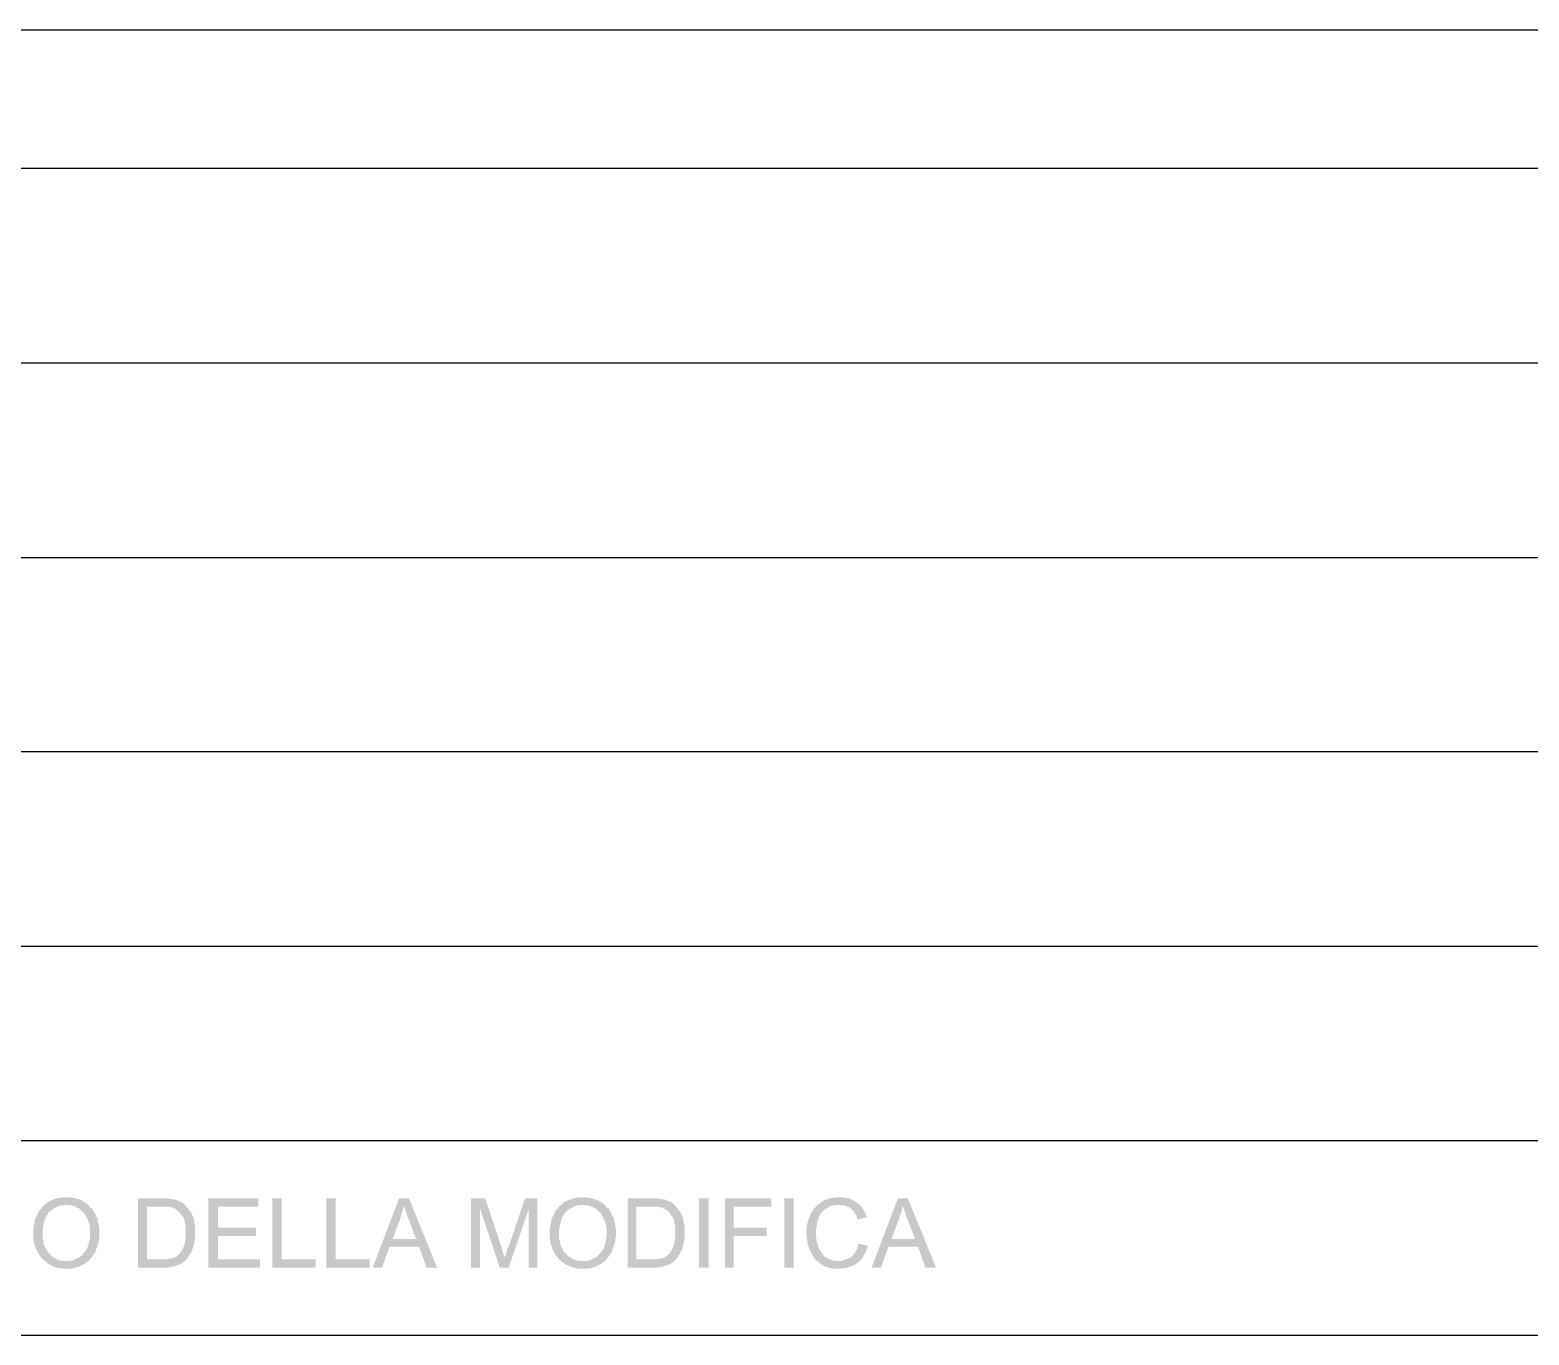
# Model space of a CAD drawing. Header units: millimetres. Extents: x -35.3 to 0.3, y 0.4 to 20.6.
# Drawn here: x -5.444 to -3.313, y 3.976 to 5.831 of the extents above; entities that cross this region are included whole.
import ezdxf

# ---------------------------------------------------------------- set-up
doc = ezdxf.new("R2010")
doc.units = ezdxf.units.MM
doc.layers.add('PDF _Geometria', color=7, linetype='Continuous')
doc.layers.add('PDF _Riempimenti solidi', color=7, linetype='Continuous')

msp = doc.modelspace()

# ---------------------------------------------------------------- hatches: boundary and pattern name
at = {"layer": 'PDF _Riempimenti solidi', "transparency": 33554559}
for points in [[(-5.4227, 4.1618), (-5.4243, 4.1602), (-5.426, 4.1585), (-5.4268, 4.1577), (-5.4285, 4.1552), (-5.4302, 4.1535), (-5.4318, 4.151), (-5.4327, 4.1493), (-5.4335, 4.1468), (-5.4352, 4.1443), (-5.436, 4.1427), (-5.4368, 4.1402), (-5.4377, 4.1368), (-5.4377, 4.1343), (-5.4385, 4.1318), (-5.4385, 4.1285), (-5.4393, 4.126), (-5.4393, 4.1135), (-5.4385, 4.111), (-5.4385, 4.1077), (-5.4368, 4.1027), (-5.4352, 4.0977), (-5.4335, 4.0952), (-5.4335, 4.0943), (-5.4318, 4.0918), (-5.431, 4.0902), (-5.4293, 4.0877), (-5.4277, 4.086), (-5.426, 4.0835), (-5.4235, 4.0818), (-5.4218, 4.0802), (-5.4193, 4.0785), (-5.4168, 4.0768), (-5.416, 4.076), (-5.4135, 4.0752), (-5.411, 4.0735), (-5.406, 4.0718), (-5.4035, 4.071), (-5.401, 4.071), (-5.3977, 4.0702), (-5.386, 4.0702), (-5.3835, 4.071), (-5.381, 4.071), (-5.376, 4.0727), (-5.3735, 4.0735), (-5.371, 4.0752), (-5.3685, 4.076), (-5.3677, 4.0768), (-5.3652, 4.0777), (-5.3635, 4.0793), (-5.361, 4.081), (-5.3952, 4.081), (-5.3977, 4.0818), (-5.401, 4.0818), (-5.4035, 4.0827), (-5.406, 4.0835), (-5.4077, 4.0852), (-5.4102, 4.086), (-5.4127, 4.0877), (-5.4143, 4.0893), (-5.416, 4.0918), (-5.4168, 4.0918), (-5.4185, 4.0943), (-5.4202, 4.096), (-5.421, 4.0985), (-5.4218, 4.1002), (-5.4235, 4.1027), (-5.4243, 4.1052), (-5.4243, 4.1077), (-5.4252, 4.111), (-5.426, 4.1135), (-5.426, 4.1252), (-5.4252, 4.1285), (-5.4252, 4.1318), (-5.4243, 4.1343), (-5.4235, 4.1368), (-5.4235, 4.1393), (-5.4218, 4.1418), (-5.421, 4.1443), (-5.4202, 4.146), (-5.4185, 4.1477), (-5.4177, 4.1502), (-5.416, 4.151), (-5.4143, 4.1527), (-5.4118, 4.1543), (-5.4102, 4.156), (-5.4077, 4.1568), (-5.4052, 4.1585), (-5.4027, 4.1593), (-5.4002, 4.1602), (-5.3977, 4.1602), (-5.3952, 4.161), (-5.3918, 4.161)], [(-5.3918, 4.1718), (-5.3985, 4.1718), (-5.401, 4.171), (-5.4035, 4.171), (-5.406, 4.1702), (-5.411, 4.1685), (-5.4135, 4.1677), (-5.416, 4.166), (-5.4185, 4.1652), (-5.4202, 4.1635), (-5.4227, 4.1618), (-5.3918, 4.161), (-5.3902, 4.161), (-5.3868, 4.1602), (-5.3843, 4.1602), (-5.3818, 4.1593), (-5.3793, 4.1585), (-5.3768, 4.1568), (-5.3743, 4.156), (-5.3727, 4.1543), (-5.371, 4.1527), (-5.3685, 4.151), (-5.3668, 4.1493), (-5.3652, 4.1468), (-5.3643, 4.1443), (-5.3627, 4.1418), (-5.3618, 4.1402), (-5.361, 4.1377), (-5.3602, 4.1352), (-5.3593, 4.1327), (-5.3593, 4.1293), (-5.3585, 4.1268), (-5.3585, 4.1152), (-5.3593, 4.1127), (-5.3593, 4.1102), (-5.3602, 4.1068), (-5.3618, 4.1018), (-5.3627, 4.0993), (-5.3635, 4.0977), (-5.3652, 4.0952), (-5.3685, 4.0918), (-5.3685, 4.091), (-5.3702, 4.0893), (-5.3727, 4.0877), (-5.3743, 4.086), (-5.3768, 4.0852), (-5.3793, 4.0835), (-5.3843, 4.0818), (-5.3868, 4.0818), (-5.3893, 4.081), (-5.3927, 4.081), (-5.361, 4.081), (-5.3593, 4.0827), (-5.3577, 4.0852), (-5.356, 4.0868), (-5.351, 4.0943), (-5.3502, 4.0968), (-5.3485, 4.1018), (-5.3468, 4.1068), (-5.346, 4.1093), (-5.346, 4.1127), (-5.3452, 4.1152), (-5.3452, 4.1268), (-5.346, 4.1293), (-5.346, 4.1318), (-5.3468, 4.1352), (-5.3477, 4.1377), (-5.3477, 4.1402), (-5.3485, 4.1427), (-5.3502, 4.1452), (-5.351, 4.1477), (-5.3543, 4.1527), (-5.3552, 4.1552), (-5.3577, 4.1568), (-5.3593, 4.1585), (-5.361, 4.161), (-5.3635, 4.1627), (-5.3652, 4.1643), (-5.3677, 4.1652), (-5.3685, 4.166), (-5.371, 4.1677), (-5.376, 4.1693), (-5.381, 4.171), (-5.3835, 4.171), (-5.3868, 4.1718), (-5.3893, 4.1718)], [(-5.2568, 4.1702), (-5.2902, 4.1702), (-5.2902, 4.0718), (-5.2468, 4.0718), (-5.2443, 4.0727), (-5.2418, 4.0727), (-5.2393, 4.0735), (-5.2368, 4.0743), (-5.2343, 4.0752), (-5.2318, 4.076), (-5.2293, 4.0768), (-5.2277, 4.0785), (-5.226, 4.0793), (-5.2243, 4.081), (-5.2218, 4.0827), (-5.2777, 4.0835), (-5.2777, 4.1585), (-5.2568, 4.1585), (-5.2227, 4.1602), (-5.2243, 4.1618), (-5.2268, 4.1635), (-5.2285, 4.1652), (-5.2335, 4.1668), (-5.236, 4.1685), (-5.2393, 4.1685), (-5.2402, 4.1693), (-5.2443, 4.1693), (-5.2468, 4.1702), (-5.2527, 4.1702)], [(-5.2227, 4.1602), (-5.2568, 4.1585), (-5.246, 4.1585), (-5.2435, 4.1577), (-5.2418, 4.1568), (-5.2402, 4.1568), (-5.2393, 4.156), (-5.2368, 4.1552), (-5.2352, 4.1535), (-5.2327, 4.1518), (-5.231, 4.1502), (-5.2277, 4.1452), (-5.226, 4.1435), (-5.2252, 4.1418), (-5.2243, 4.1393), (-5.2243, 4.1368), (-5.2235, 4.1343), (-5.2227, 4.131), (-5.2227, 4.1127), (-5.2235, 4.1102), (-5.2235, 4.1077), (-5.2252, 4.1027), (-5.2252, 4.1018), (-5.2268, 4.0993), (-5.2277, 4.0968), (-5.2293, 4.0943), (-5.231, 4.0918), (-5.2327, 4.0902), (-5.2335, 4.0893), (-5.2385, 4.086), (-5.241, 4.0852), (-5.2427, 4.0852), (-5.2443, 4.0843), (-5.2468, 4.0843), (-5.2502, 4.0835), (-5.2777, 4.0835), (-5.2218, 4.0827), (-5.2202, 4.0852), (-5.2185, 4.0877), (-5.2177, 4.0893), (-5.216, 4.091), (-5.2152, 4.0935), (-5.2135, 4.096), (-5.2127, 4.0985), (-5.2118, 4.1018), (-5.211, 4.1027), (-5.211, 4.1052), (-5.2102, 4.1077), (-5.2102, 4.1102), (-5.2093, 4.1127), (-5.2093, 4.1327), (-5.211, 4.1377), (-5.211, 4.1402), (-5.2127, 4.1452), (-5.2135, 4.1468), (-5.2143, 4.1493), (-5.216, 4.1518), (-5.2177, 4.1535), (-5.2193, 4.156), (-5.221, 4.1577)], [(-5.1193, 4.1702), (-5.1902, 4.1702), (-5.1902, 4.0718), (-5.1168, 4.0718), (-5.1168, 4.0835), (-5.1768, 4.0835), (-5.1768, 4.1168), (-5.1227, 4.1168), (-5.1227, 4.1285), (-5.1768, 4.1285), (-5.1768, 4.1585), (-5.1193, 4.1585)], [(-5.086, 4.1702), (-5.0993, 4.1702), (-5.0993, 4.0718), (-5.0377, 4.0718), (-5.0377, 4.0835), (-5.086, 4.0835)], [(-5.0093, 4.1702), (-5.0227, 4.1702), (-5.0227, 4.0718), (-4.961, 4.0718), (-4.961, 4.0835), (-5.0093, 4.0835)], [(-4.9052, 4.1702), (-4.9193, 4.1702), (-4.9568, 4.0718), (-4.9435, 4.0718), (-4.9327, 4.1018), (-4.891, 4.1018), (-4.9285, 4.1127), (-4.9177, 4.141), (-4.9168, 4.1443), (-4.916, 4.1468), (-4.9143, 4.1518), (-4.9135, 4.1543), (-4.9127, 4.1577), (-4.9127, 4.1602)], [(-4.9052, 4.1702), (-4.9127, 4.1602), (-4.9118, 4.1585), (-4.911, 4.156), (-4.9093, 4.151), (-4.9085, 4.1485), (-4.9077, 4.1452), (-4.9068, 4.1427), (-4.9052, 4.1393), (-4.8952, 4.1127), (-4.9285, 4.1127), (-4.891, 4.1018), (-4.8802, 4.0718), (-4.8652, 4.0718)], [(-4.7968, 4.1702), (-4.8168, 4.1702), (-4.8168, 4.0718), (-4.8043, 4.0718), (-4.8043, 4.156)], [(-4.7968, 4.1702), (-4.8043, 4.156), (-4.776, 4.0718), (-4.7693, 4.086), (-4.7693, 4.0868), (-4.7702, 4.0893), (-4.7718, 4.0943), (-4.7727, 4.0968), (-4.7735, 4.1002)], [(-4.7227, 4.1702), (-4.7402, 4.1702), (-4.7635, 4.1018), (-4.7652, 4.0985), (-4.766, 4.0952), (-4.7668, 4.0927), (-4.7685, 4.0877), (-4.7693, 4.086), (-4.776, 4.0718), (-4.7635, 4.0718), (-4.7352, 4.1543)], [(-4.7227, 4.1702), (-4.7352, 4.1543), (-4.7352, 4.0718), (-4.7227, 4.0718)], [(-4.6885, 4.1618), (-4.6902, 4.1602), (-4.6918, 4.1585), (-4.6927, 4.1577), (-4.6943, 4.1552), (-4.696, 4.1535), (-4.6977, 4.151), (-4.6985, 4.1493), (-4.6993, 4.1468), (-4.701, 4.1443), (-4.7018, 4.1427), (-4.7027, 4.1402), (-4.7035, 4.1368), (-4.7035, 4.1343), (-4.7043, 4.1318), (-4.7043, 4.1285), (-4.7052, 4.126), (-4.7052, 4.1135), (-4.7043, 4.111), (-4.7043, 4.1077), (-4.7027, 4.1027), (-4.701, 4.0977), (-4.6993, 4.0952), (-4.6993, 4.0943), (-4.6977, 4.0918), (-4.6968, 4.0902), (-4.6952, 4.0877), (-4.6935, 4.086), (-4.6918, 4.0835), (-4.6893, 4.0818), (-4.6877, 4.0802), (-4.6852, 4.0785), (-4.6827, 4.0768), (-4.6818, 4.076), (-4.6793, 4.0752), (-4.6768, 4.0735), (-4.6743, 4.0727), (-4.6693, 4.071), (-4.6668, 4.071), (-4.6635, 4.0702), (-4.6518, 4.0702), (-4.6493, 4.071), (-4.6468, 4.071), (-4.6418, 4.0727), (-4.6393, 4.0735), (-4.6368, 4.0752), (-4.6343, 4.076), (-4.6335, 4.0768), (-4.631, 4.0777), (-4.6293, 4.0793), (-4.6268, 4.081), (-4.661, 4.081), (-4.6635, 4.0818), (-4.6668, 4.0818), (-4.6693, 4.0827), (-4.6718, 4.0835), (-4.6735, 4.0852), (-4.676, 4.086), (-4.6785, 4.0877), (-4.6802, 4.0893), (-4.6818, 4.0918), (-4.6827, 4.0918), (-4.6843, 4.0943), (-4.686, 4.096), (-4.6868, 4.0985), (-4.6877, 4.1002), (-4.6893, 4.1027), (-4.6902, 4.1052), (-4.6902, 4.1077), (-4.691, 4.111), (-4.6918, 4.1135), (-4.6918, 4.1252), (-4.691, 4.1285), (-4.691, 4.1318), (-4.6902, 4.1343), (-4.6893, 4.1368), (-4.6893, 4.1393), (-4.6877, 4.1418), (-4.6868, 4.1443), (-4.686, 4.146), (-4.6843, 4.1477), (-4.6835, 4.1502), (-4.6818, 4.151), (-4.6802, 4.1527), (-4.6777, 4.1543), (-4.676, 4.156), (-4.6735, 4.1568), (-4.671, 4.1585), (-4.6685, 4.1593), (-4.666, 4.1602), (-4.6635, 4.1602), (-4.661, 4.161), (-4.6577, 4.161)], [(-4.6577, 4.1718), (-4.6643, 4.1718), (-4.6668, 4.171), (-4.6693, 4.171), (-4.6743, 4.1693), (-4.6793, 4.1677), (-4.6818, 4.166), (-4.6843, 4.1652), (-4.686, 4.1635), (-4.6885, 4.1618), (-4.6577, 4.161), (-4.656, 4.161), (-4.6527, 4.1602), (-4.6502, 4.1602), (-4.6477, 4.1593), (-4.6452, 4.1585), (-4.6427, 4.1568), (-4.6402, 4.156), (-4.6385, 4.1543), (-4.6368, 4.1527), (-4.6343, 4.151), (-4.6327, 4.1493), (-4.631, 4.1468), (-4.6302, 4.1443), (-4.6285, 4.1418), (-4.6277, 4.1402), (-4.6268, 4.1377), (-4.626, 4.1352), (-4.6252, 4.1327), (-4.6252, 4.1293), (-4.6243, 4.1268), (-4.6243, 4.1152), (-4.6252, 4.1127), (-4.6252, 4.1102), (-4.626, 4.1068), (-4.6277, 4.1018), (-4.6285, 4.0993), (-4.6293, 4.0977), (-4.631, 4.0952), (-4.6327, 4.0935), (-4.6343, 4.0918), (-4.6343, 4.091), (-4.636, 4.0893), (-4.6385, 4.0877), (-4.6402, 4.086), (-4.6427, 4.0852), (-4.6452, 4.0835), (-4.6502, 4.0818), (-4.6527, 4.0818), (-4.6552, 4.081), (-4.6585, 4.081), (-4.6268, 4.081), (-4.6252, 4.0827), (-4.6235, 4.0852), (-4.6218, 4.0868), (-4.6168, 4.0943), (-4.616, 4.0968), (-4.6152, 4.0993), (-4.6143, 4.1018), (-4.6135, 4.1043), (-4.6118, 4.1093), (-4.6118, 4.1127), (-4.611, 4.1152), (-4.611, 4.1268), (-4.6118, 4.1293), (-4.6118, 4.1318), (-4.6127, 4.1352), (-4.6135, 4.1377), (-4.6135, 4.1402), (-4.6143, 4.1427), (-4.616, 4.1452), (-4.6168, 4.1477), (-4.6202, 4.1527), (-4.621, 4.1552), (-4.6235, 4.1568), (-4.6252, 4.1585), (-4.6268, 4.161), (-4.6293, 4.1627), (-4.631, 4.1643), (-4.6335, 4.1652), (-4.6343, 4.166), (-4.6368, 4.1677), (-4.6418, 4.1693), (-4.6468, 4.171), (-4.6493, 4.171), (-4.6527, 4.1718), (-4.6552, 4.1718)], [(-4.561, 4.1702), (-4.5943, 4.1702), (-4.5943, 4.0718), (-4.551, 4.0718), (-4.5485, 4.0727), (-4.546, 4.0727), (-4.541, 4.0743), (-4.5385, 4.0752), (-4.536, 4.076), (-4.5335, 4.0768), (-4.5318, 4.0785), (-4.5302, 4.0793), (-4.5285, 4.081), (-4.526, 4.0827), (-4.5818, 4.0835), (-4.5818, 4.1585), (-4.561, 4.1585), (-4.5268, 4.1602), (-4.5285, 4.1618), (-4.531, 4.1635), (-4.5327, 4.1652), (-4.5377, 4.1668), (-4.5402, 4.1685), (-4.5435, 4.1685), (-4.5443, 4.1693), (-4.5485, 4.1693), (-4.551, 4.1702), (-4.5568, 4.1702)], [(-4.5268, 4.1602), (-4.561, 4.1585), (-4.5502, 4.1585), (-4.5477, 4.1577), (-4.546, 4.1568), (-4.5443, 4.1568), (-4.5435, 4.156), (-4.541, 4.1552), (-4.5393, 4.1535), (-4.5368, 4.1518), (-4.5352, 4.1502), (-4.5318, 4.1452), (-4.5302, 4.1435), (-4.5293, 4.1418), (-4.5285, 4.1393), (-4.5285, 4.1368), (-4.5277, 4.1343), (-4.5268, 4.131), (-4.5268, 4.1127), (-4.5277, 4.1102), (-4.5277, 4.1077), (-4.5285, 4.1052), (-4.5293, 4.1027), (-4.5293, 4.1018), (-4.531, 4.0993), (-4.5318, 4.0968), (-4.5335, 4.0943), (-4.5352, 4.0918), (-4.5368, 4.0902), (-4.5377, 4.0893), (-4.5427, 4.086), (-4.5452, 4.0852), (-4.5468, 4.0852), (-4.5485, 4.0843), (-4.551, 4.0843), (-4.5543, 4.0835), (-4.5818, 4.0835), (-4.526, 4.0827), (-4.5227, 4.0877), (-4.5218, 4.0893), (-4.5202, 4.091), (-4.5193, 4.0935), (-4.5177, 4.096), (-4.5168, 4.0985), (-4.516, 4.1018), (-4.5152, 4.1027), (-4.5152, 4.1052), (-4.5143, 4.1077), (-4.5143, 4.1102), (-4.5135, 4.1127), (-4.5135, 4.1327), (-4.5152, 4.1377), (-4.5152, 4.1402), (-4.5168, 4.1452), (-4.5177, 4.1468), (-4.5185, 4.1493), (-4.5202, 4.1518), (-4.5218, 4.1535), (-4.5235, 4.156), (-4.5252, 4.1577)], [(-4.4793, 4.0718), (-4.4793, 4.1702), (-4.4927, 4.1702), (-4.4927, 4.0718)], [(-4.3902, 4.1702), (-4.456, 4.1702), (-4.456, 4.0718), (-4.4435, 4.0718), (-4.4435, 4.1168), (-4.3968, 4.1168), (-4.3968, 4.1285), (-4.4435, 4.1285), (-4.4435, 4.1585), (-4.3902, 4.1585)], [(-4.3585, 4.0718), (-4.3585, 4.1702), (-4.3718, 4.1702), (-4.3718, 4.0718)], [(-4.2935, 4.1718), (-4.2993, 4.1718), (-4.3018, 4.171), (-4.3052, 4.171), (-4.3102, 4.1693), (-4.3152, 4.1677), (-4.3202, 4.1643), (-4.3218, 4.1627), (-4.3243, 4.161), (-4.326, 4.1593), (-4.3277, 4.1577), (-4.3293, 4.156), (-4.331, 4.1535), (-4.3327, 4.151), (-4.3343, 4.1485), (-4.336, 4.1435), (-4.3377, 4.1385), (-4.3385, 4.136), (-4.3393, 4.1335), (-4.3393, 4.1302), (-4.3402, 4.1277), (-4.3402, 4.1168), (-4.3393, 4.1135), (-4.3393, 4.111), (-4.3385, 4.1085), (-4.3385, 4.106), (-4.3377, 4.1027), (-4.336, 4.0977), (-4.3343, 4.0952), (-4.3335, 4.0927), (-4.3318, 4.0902), (-4.331, 4.0877), (-4.3293, 4.086), (-4.3277, 4.0835), (-4.326, 4.0818), (-4.3235, 4.0802), (-4.2952, 4.081), (-4.296, 4.081), (-4.2985, 4.0818), (-4.3018, 4.0818), (-4.3043, 4.0827), (-4.3068, 4.0835), (-4.3093, 4.0843), (-4.3118, 4.086), (-4.3135, 4.0868), (-4.3152, 4.0885), (-4.3168, 4.0902), (-4.3185, 4.0927), (-4.3202, 4.0952), (-4.3218, 4.0977), (-4.3227, 4.1002), (-4.3235, 4.1027), (-4.3243, 4.1052), (-4.326, 4.1102), (-4.326, 4.116), (-4.3268, 4.1185), (-4.3268, 4.1243), (-4.326, 4.1277), (-4.326, 4.1302), (-4.3252, 4.1327), (-4.3252, 4.1352), (-4.3243, 4.1385), (-4.3235, 4.141), (-4.3227, 4.1427), (-4.3218, 4.1452), (-4.3202, 4.1477), (-4.3185, 4.1502), (-4.3168, 4.1518), (-4.3152, 4.1535), (-4.3127, 4.1552), (-4.3118, 4.156), (-4.3093, 4.1568), (-4.3077, 4.1585), (-4.3052, 4.1593), (-4.3027, 4.1602), (-4.2993, 4.1602), (-4.2968, 4.161), (-4.2643, 4.161), (-4.2668, 4.1627), (-4.2685, 4.1643), (-4.2702, 4.1652), (-4.2727, 4.1668), (-4.2752, 4.1677), (-4.2768, 4.1693), (-4.2793, 4.1702), (-4.2818, 4.171), (-4.2852, 4.171), (-4.2877, 4.1718), (-4.2902, 4.1718)], [(-4.2643, 4.161), (-4.2935, 4.161), (-4.2927, 4.161), (-4.2893, 4.1602), (-4.2868, 4.1602), (-4.2843, 4.1593), (-4.2818, 4.1585), (-4.2793, 4.1577), (-4.2727, 4.151), (-4.2693, 4.146), (-4.2685, 4.1435), (-4.2677, 4.1402), (-4.2543, 4.1435), (-4.2552, 4.1452), (-4.256, 4.1477), (-4.2568, 4.1502), (-4.2602, 4.1552), (-4.261, 4.1568), (-4.2627, 4.1593)], [(-4.196, 4.1702), (-4.2102, 4.1702), (-4.2477, 4.0718), (-4.2343, 4.0718), (-4.2235, 4.1018), (-4.1818, 4.1018), (-4.2193, 4.1127), (-4.2085, 4.141), (-4.2077, 4.1443), (-4.206, 4.1493), (-4.2043, 4.1543), (-4.2035, 4.1577), (-4.2035, 4.1602)], [(-4.196, 4.1702), (-4.2035, 4.1602), (-4.2027, 4.1585), (-4.201, 4.1535), (-4.1993, 4.1485), (-4.1985, 4.1452), (-4.1977, 4.1427), (-4.196, 4.1393), (-4.186, 4.1127), (-4.2193, 4.1127), (-4.1818, 4.1018), (-4.171, 4.0718), (-4.156, 4.0718)], [(-4.266, 4.106), (-4.2668, 4.1035), (-4.2677, 4.1002), (-4.2685, 4.0977), (-4.2702, 4.0952), (-4.271, 4.0935), (-4.2727, 4.091), (-4.276, 4.0877), (-4.2768, 4.0868), (-4.2793, 4.0852), (-4.2843, 4.0835), (-4.2893, 4.0818), (-4.2918, 4.081), (-4.2952, 4.081), (-4.3235, 4.0802), (-4.3218, 4.0785), (-4.3193, 4.0768), (-4.3177, 4.0752), (-4.3152, 4.0743), (-4.3135, 4.0735), (-4.3085, 4.0718), (-4.3052, 4.071), (-4.3027, 4.071), (-4.3002, 4.0702), (-4.2902, 4.0702), (-4.2868, 4.071), (-4.2843, 4.071), (-4.2793, 4.0727), (-4.2768, 4.0735), (-4.2743, 4.0743), (-4.2718, 4.076), (-4.2702, 4.0768), (-4.2677, 4.0785), (-4.261, 4.0852), (-4.2593, 4.0877), (-4.2585, 4.0902), (-4.2568, 4.0918), (-4.256, 4.0943), (-4.2543, 4.0977), (-4.2527, 4.1027)]]:
    msp.add_hatch(color=256, dxfattribs=at).paths.add_polyline_path(points)

# ---------------------------------------------------------------- linework, layer by layer
at = {"layer": 'PDF _Geometria', "lineweight": 25}
for points in [[(-7.4177, 5.831), (0.0615, 5.831)], [(-7.4177, 5.3577), (0.0615, 5.3577)], [(-7.4177, 5.081), (0.0615, 5.081)], [(-7.4177, 4.8052), (0.0615, 4.8052)], [(-7.4177, 4.5285), (0.0615, 4.5285)], [(-7.4177, 4.2527), (0.0615, 4.2527)]]:
    msp.add_lwpolyline(points, dxfattribs=at)
msp.add_lwpolyline([(-7.4177, 3.976), (0.0615, 3.976), (0.0615, 5.6343), (-7.4177, 5.6343)], close=True, dxfattribs=at)

doc.saveas('drawing.dxf')
